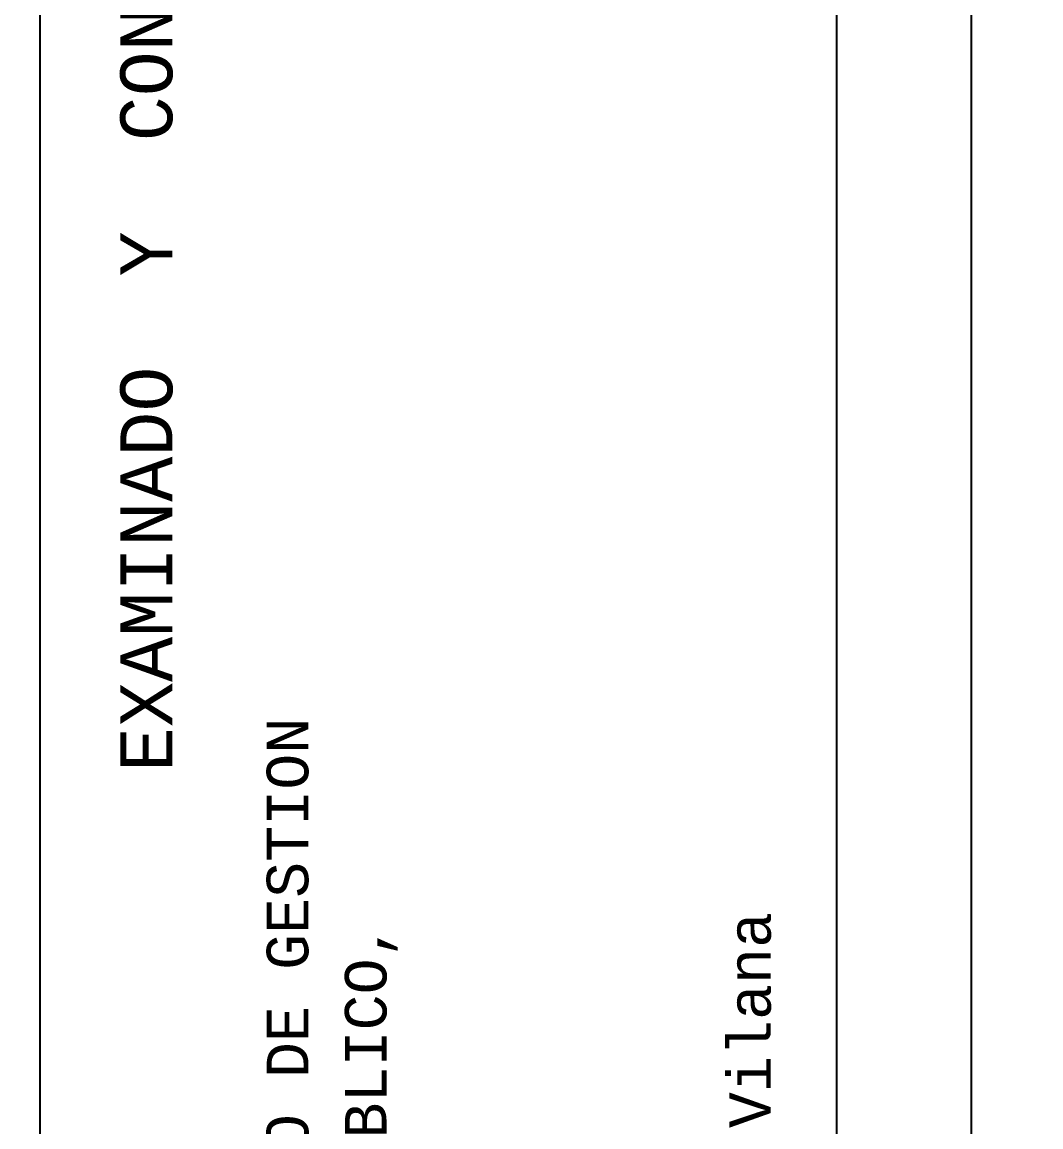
# Model space of a CAD drawing. Extents: x 730354 to 731930, y 4378581 to 4379608.
# Drawn here: x 730600 to 730648.9, y 4379469.5 to 4379522.5 of the extents above; entities that cross this region are included whole.
import ezdxf
from ezdxf.enums import TextEntityAlignment as Align

# ---------------------------------------------------------------- set-up
doc = ezdxf.new("R2010")
doc.units = 0
doc.header["$MEASUREMENT"] = 0
doc.layers.get('0').update_dxf_attribs({"linetype": 'CONTINUOUS'})
doc.styles.add('MONOTXT', font='MONOTXT', dxfattribs={"height": 0.2})

msp = doc.modelspace()

# ---------------------------------------------------------------- linework, layer by layer
at = {"color": 7, "linetype": 'CONTINUOUS'}
msp.add_lwpolyline([(730600.86, 4379428.19), (730600.86, 4379594.5), (730639.11, 4379594.5), (730639.11, 4379428.19)], close=True, dxfattribs=at)

# ---------------------------------------------------------------- texts
at = {"color": 7, "linetype": 'CONTINUOUS', "style": 'MONOTXT'}
for s, height, p in [('EXAMINADO  Y  CONFORME', 2.5, (730605.96, 4379510.31)), ('EL JEFE DEL SERVICIO DE GESTION', 2, (730612.74, 4379462.29)), ('Fdo: Jaime Somalo Vilana', 2, (730634.87, 4379459.02)), ('DEL DOMINIO PUBLICO,', 2, (730616.75, 4379461.98))]:
    msp.add_text(s, height=height, rotation=90, dxfattribs=at).set_placement(p, align=Align.MIDDLE)

# ---------------------------------------------------------------- meshes
at = {"color": 7, "linetype": 'CONTINUOUS'}
mesh = msp.add_polyface(dxfattribs=at)
corners = [(730354.5, 4378581), (730354.5, 4378581), (730354.5, 4378771.962), (730662.5, 4378581), (730354.5, 4378946.493), (730944, 4378581), (730354.5, 4379607.5), (730944, 4379242.007), (730944, 4379607.5)]
mesh.append_faces([[corners[k] for k in face] for face in [(0, 1, 3, 2), (2, 3, 5, 4), (4, 5, 7, 6), (6, 7, 8, 8)]], dxfattribs={"vtx0": -1, "vtx2": -1, "color": 7})
mesh = msp.add_polyface(dxfattribs=at)
corners = [(730364.5, 4379421), (730364.5, 4379421), (730364.5, 4379595.271), (730645.58, 4379421), (730364.5, 4379601.5), (730645.58, 4379427.229), (730645.58, 4379601.5)]
mesh.append_faces([[corners[k] for k in face] for face in [(0, 1, 3, 2), (2, 3, 5, 4), (4, 5, 6, 6)]], dxfattribs={"vtx0": -1, "vtx2": -1, "color": 7})

doc.saveas('drawing.dxf')
